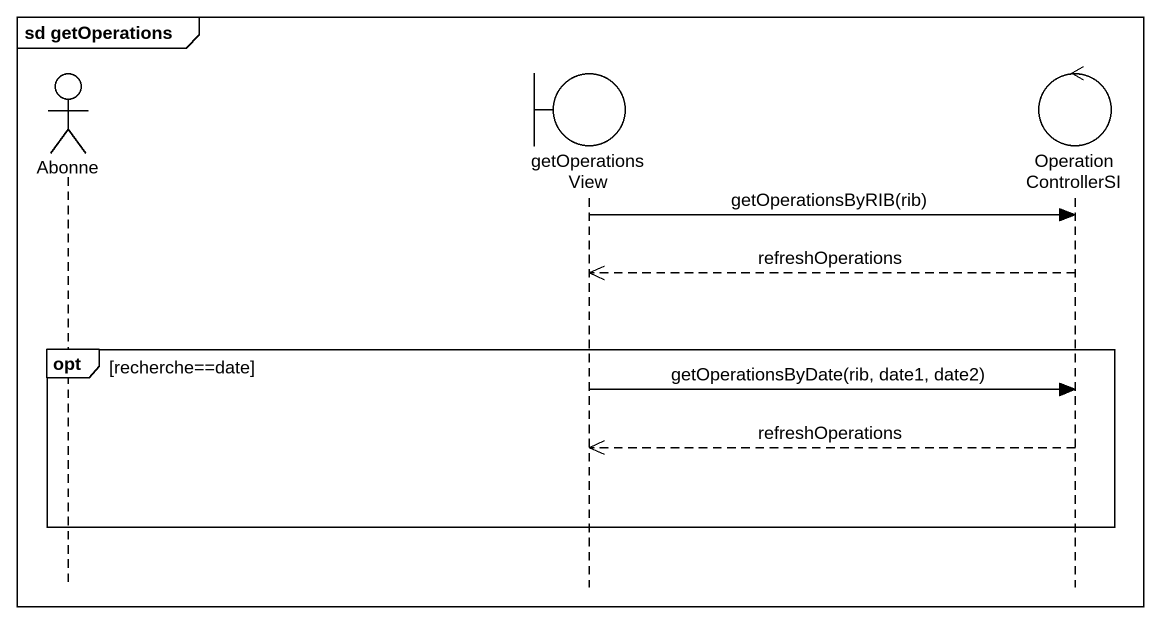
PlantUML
@startuml
mainframe sd getOperations
hide footbox
actor Abonne
boundary getOperationsView
control OperationControllerSI

getOperationsView -> OperationControllerSI : getOperationsByRIB(rib)
OperationControllerSI -->> getOperationsView : refreshOperations
opt recherche==date
  getOperationsView -> OperationControllerSI : getOperationsByDate(rib, date1, date2)
  OperationControllerSI -->> getOperationsView : refreshOperations
end
@enduml
